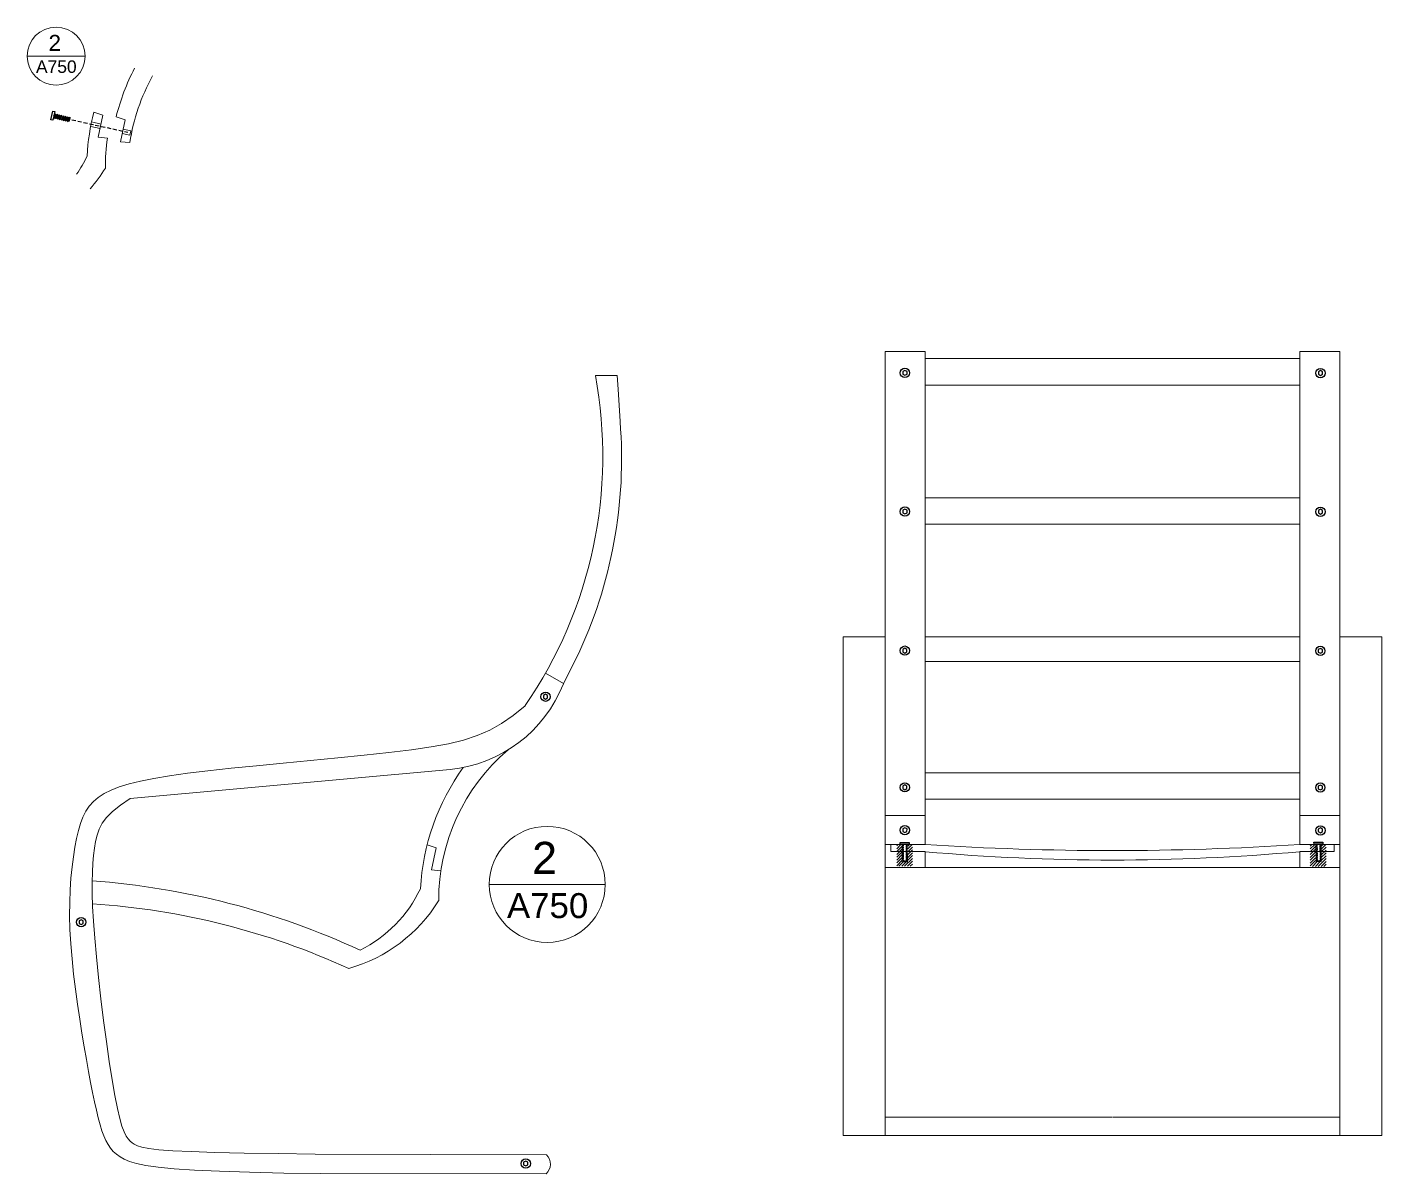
# Model space of a CAD drawing. Header units: centimetres. Extents: x 19 to 965, y 124 to 432.
# Drawn here: x 153.4 to 322.4, y 288.8 to 431.9 of the extents above; entities that cross this region are included whole.
import ezdxf
from ezdxf.enums import TextEntityAlignment as Align

# ---------------------------------------------------------------- set-up
doc = ezdxf.new("R2010")
doc.units = ezdxf.units.CM
doc.header["$MEASUREMENT"] = 0
doc.linetypes.add('HIDDENX2', pattern=[0.75, 0.5, -0.25])
for name, color, linetype, lineweight in [('A-ANNO-SYMB', 5, 'Continuous', 18), ('A-FURN', 8, 'Continuous', 18), ('linee di prospetto', 6, 'Continuous', 18), ('retini', 245, 'Continuous', 18)]:
    doc.layers.add(name, color=color, linetype=linetype, lineweight=lineweight)
doc.layers.add('viti e cerniere', color=3, linetype='Continuous')
doc.styles.get("Standard").update_dxf_attribs({"font": 'Arial.ttf'})

msp = doc.modelspace()

# ---------------------------------------------------------------- hatches: boundary and pattern name
at = {"layer": 'retini'}
h = msp.add_hatch(dxfattribs=at)
h.set_pattern_fill('ANSI31', color=256, scale=2)
h.paths.add_polyline_path([(262.57, 329.93), (261.9, 329.93), (261.9, 329.07), (262.57, 329.07)])
h.paths.add_polyline_path([(262.57, 329.07), (261.9, 329.07), (261.9, 327.23), (263.87, 327.23), (263.87, 329.07), (263.28, 329.07), (263.28, 327.82), (262.57, 327.82)])
h.paths.add_polyline_path([(263.87, 329.92), (263.28, 329.93), (263.28, 329.07), (263.87, 329.07)])
h = msp.add_hatch(dxfattribs=at)
h.set_pattern_fill('ANSI31', color=256, scale=2)
h.paths.add_polyline_path([(314.16, 329.92), (313.49, 329.92), (313.49, 329.06), (314.16, 329.06)])
h.paths.add_polyline_path([(314.16, 329.06), (313.49, 329.06), (313.49, 327.22), (315.47, 327.22), (315.47, 329.06), (314.88, 329.06), (314.88, 327.81), (314.16, 327.81)])
h.paths.add_polyline_path([(315.47, 329.9), (314.88, 329.92), (314.88, 329.06), (315.47, 329.06)])

# ---------------------------------------------------------------- linework, layer by layer
at = {"layer": 'A-ANNO-SYMB', "linetype": 'Continuous', "lineweight": 20}
for centre, radius in [((157.03, 428.32), 3.62), ((218.3, 324.97), 7.24)]:
    msp.add_circle(centre, radius, dxfattribs=at)
at = {"layer": 'A-FURN', "linetype": 'Continuous', "lineweight": 20}
for p, q in [((153.41, 428.32), (160.65, 428.32)), ((211.06, 324.97), (225.54, 324.97))]:
    msp.add_line(p, q, dxfattribs=at)
at = {"layer": 'A-FURN'}
for p, q in [((161.72, 421.31), (162.87, 420.95)), ((162.87, 420.95), (162.28, 418.21)), ((164.51, 420.75), (165.66, 420.39)), ((165.66, 420.39), (165.06, 417.64)), ((162.28, 418.21), (163.44, 418.09)), ((165.06, 417.64), (166.23, 417.53)), ((260.46, 391.46), (265.46, 391.46)), ((265.46, 391.46), (265.46, 331.29)), ((317.18, 391.46), (312.18, 391.46)), ((312.19, 391.46), (312.19, 330.51)), ((312.19, 390.57), (312.19, 391.46)), ((220.32, 350.02), (221.96, 353.24)), ((218.08, 351.33), (220.32, 350.02)), ((214.06, 346.04), (215.56, 347.27)), ((211.12, 344.2), (212.6, 345.03)), ((212.6, 345.03), (214.06, 346.04)), ((207.87, 342.98), (209.56, 343.53)), ((209.56, 343.53), (211.12, 344.2)), ((198.55, 341.44), (201.37, 341.78)), ((201.37, 341.78), (203.83, 342.14)), ((203.83, 342.14), (205.98, 342.52)), ((205.98, 342.52), (207.87, 342.98)), ((178.86, 339.46), (182.02, 339.78)), ((182.02, 339.78), (185.35, 340.1)), ((185.35, 340.1), (188.76, 340.43)), ((188.76, 340.43), (192.16, 340.76)), ((192.16, 340.76), (195.45, 341.1)), ((195.45, 341.1), (198.55, 341.44)), ((206.19, 339.31), (166.28, 335.67)), ((167.55, 337.87), (169.22, 338.2)), ((169.22, 338.2), (171.16, 338.52)), ((171.16, 338.52), (173.4, 338.84)), ((173.4, 338.84), (175.96, 339.15)), ((175.96, 339.15), (178.86, 339.46)), ((163.02, 336.31), (163.89, 336.74)), ((163.89, 336.74), (164.91, 337.15)), ((164.91, 337.15), (166.13, 337.52)), ((166.13, 337.52), (167.55, 337.87)), ((160.72, 334.09), (161.15, 334.73)), ((161.15, 334.73), (161.67, 335.31)), ((161.67, 335.31), (162.29, 335.83)), ((162.29, 335.83), (163.02, 336.31)), ((165.04, 334.85), (164.07, 334.08)), ((166.28, 335.67), (165.04, 334.85)), ((160.07, 332.58), (160.37, 333.37)), ((160.37, 333.37), (160.72, 334.09)), ((163.33, 333.33), (162.78, 332.6)), ((164.07, 334.08), (163.33, 333.33)), ((265.46, 333.55), (260.46, 333.55)), ((317.19, 333.55), (312.19, 333.55)), ((159.58, 330.71), (159.81, 331.69)), ((159.81, 331.69), (160.07, 332.58)), ((162.39, 331.86), (162.13, 331.11)), ((162.78, 332.6), (162.39, 331.86)), ((159.18, 328.43), (159.37, 329.62)), ((159.37, 329.62), (159.58, 330.71)), ((161.95, 330.32), (161.81, 329.49)), ((162.13, 331.11), (161.95, 330.32)), ((265.46, 329.96), (260.46, 329.96)), ((260.46, 329.96), (260.46, 327.1)), ((261.15, 329.06), (261.15, 329.96)), ((265.46, 331.29), (265.46, 329.96)), ((312.19, 330.51), (312.19, 329.96)), ((312.19, 329.96), (317.19, 329.96)), ((316.5, 329.06), (316.5, 329.96)), ((317.19, 329.96), (317.19, 327.1)), ((159.01, 327.15), (159.18, 328.43)), ((161.7, 328.59), (161.61, 327.6)), ((161.81, 329.49), (161.7, 328.59)), ((265.46, 329.06), (261.15, 329.06)), ((265.46, 329.06), (265.46, 327.1)), ((312.19, 329.06), (316.5, 329.06)), ((312.19, 329.06), (312.19, 327.1)), ((158.87, 325.76), (159.01, 327.15)), ((161.55, 326.5), (161.52, 325.25)), ((161.61, 327.6), (161.55, 326.5)), ((265.46, 327.1), (260.46, 327.1)), ((265.46, 327.1), (312.19, 327.1)), ((312.19, 327.1), (317.19, 327.1)), ((158.77, 324.29), (158.87, 325.76)), ((161.52, 325.25), (161.53, 323.83)), ((158.72, 322.72), (158.77, 324.29)), ((161.53, 323.83), (161.58, 322.22)), ((158.71, 321.08), (158.72, 322.72)), ((161.58, 322.22), (161.68, 320.37)), ((158.75, 319.35), (158.71, 321.08)), ((161.68, 320.37), (161.84, 318.28)), ((158.86, 317.54), (158.75, 319.35)), ((161.84, 318.28), (162.05, 315.92)), ((159.01, 315.68), (158.86, 317.54)), ((159.21, 313.79), (159.01, 315.68)), ((162.05, 315.92), (162.31, 313.37)), ((159.44, 311.9), (159.21, 313.79)), ((162.31, 313.37), (162.62, 310.7)), ((159.7, 310.02), (159.44, 311.9)), ((159.97, 308.17), (159.7, 310.02)), ((162.62, 310.7), (162.95, 308.01)), ((160.25, 306.39), (159.97, 308.17)), ((162.95, 308.01), (163.3, 305.37)), ((160.53, 304.7), (160.25, 306.39)), ((160.8, 303.11), (160.53, 304.7)), ((163.3, 305.37), (163.66, 302.87)), ((161.06, 301.64), (160.8, 303.11)), ((163.66, 302.87), (164.01, 300.59)), ((161.32, 300.27), (161.06, 301.64)), ((161.57, 299), (161.32, 300.27)), ((164.01, 300.59), (164.35, 298.62)), ((161.81, 297.84), (161.57, 299)), ((162.05, 296.79), (161.81, 297.84)), ((164.35, 298.62), (164.67, 297.02)), ((162.28, 295.84), (162.05, 296.79)), ((162.51, 294.99), (162.28, 295.84)), ((164.67, 297.02), (164.96, 295.77)), ((162.74, 294.24), (162.51, 294.99)), ((162.98, 293.58), (162.74, 294.24)), ((164.96, 295.77), (165.23, 294.81)), ((165.23, 294.81), (165.5, 294.09)), ((163.24, 293.01), (162.98, 293.58)), ((163.51, 292.5), (163.24, 293.01)), ((163.82, 292.05), (163.51, 292.5)), ((165.5, 294.09), (165.75, 293.57)), ((165.75, 293.57), (166, 293.21)), ((166, 293.21), (166.25, 292.94)), ((166.25, 292.94), (166.5, 292.74)), ((166.5, 292.74), (166.78, 292.54)), ((166.78, 292.54), (167.16, 292.36)), ((164.16, 291.66), (163.82, 292.05)), ((164.55, 291.31), (164.16, 291.66)), ((165, 290.98), (164.55, 291.31)), ((165.52, 290.68), (165, 290.98)), ((167.16, 292.36), (167.73, 292.18)), ((167.73, 292.18), (168.59, 292.02)), ((168.59, 292.02), (169.84, 291.87)), ((169.84, 291.87), (171.57, 291.74)), ((171.57, 291.74), (173.86, 291.63)), ((173.86, 291.63), (176.82, 291.53)), ((176.82, 291.53), (180.49, 291.45)), ((180.49, 291.45), (184.73, 291.39)), ((184.73, 291.39), (189.33, 291.33)), ((189.33, 291.33), (218.2, 291.23)), ((166.18, 290.4), (165.52, 290.68)), ((167.05, 290.14), (166.18, 290.4)), ((168.22, 289.91), (167.05, 290.14)), ((169.77, 289.69), (168.22, 289.91)), ((171.76, 289.5), (169.77, 289.69)), ((174.28, 289.32), (171.76, 289.5)), ((177.4, 289.18), (174.28, 289.32)), ((181.16, 289.05), (177.4, 289.18)), ((185.43, 288.95), (181.16, 289.05)), ((190.01, 288.88), (185.43, 288.95)), ((218.16, 288.85), (190.01, 288.88))]:
    msp.add_line(p, q, dxfattribs=at)
for points in [[(260.46, 318.78), (260.46, 391.46)], [(317.19, 318.78), (317.18, 391.46)]]:
    msp.add_lwpolyline(points, dxfattribs=at)
for points in [[(255.21, 355.87), (260.46, 355.87), (260.46, 293.65), (255.21, 293.65)], [(322.44, 355.87), (317.19, 355.87), (317.19, 293.65), (322.44, 293.65)]]:
    msp.add_lwpolyline(points, close=True, dxfattribs=at)
for centre, radius, start, end in [((192.18, 413.73), 28.54, 152.6937, 165.7596), ((190.51, 413.9), 24.55, 150.868, 171.5156), ((189.39, 414.29), 28.54, 165.7596, 176.8633), ((187.72, 414.47), 24.55, 171.5156, 180.3061), ((145.99, 422.96), 16.51, 325.3749, 334.5033), ((146.7, 424.57), 19.39, 318.6546, 328.1506), ((204.48, 356.24), 17.02, 275.7606, 338.5455), ((288.9, 687.5), 358.31, 266.2477, 269.9874), ((288.75, 687.5), 358.31, 270.0126, 273.7523), ((288.82, 590.6), 262.59, 264.894, 275.106), ((217.06, 290.06), 1.64, 312.292, 45.8833)]:
    msp.add_arc(centre, radius, start, end, dxfattribs=at)
at = {"layer": 'linee di prospetto'}
for p, q in [((161.34, 419.54), (162.51, 419.28)), ((161.46, 420.1), (162.63, 419.84)), ((165.4, 419.21), (166.35, 419)), ((165.28, 418.67), (166.23, 418.46)), ((166.35, 419), (166.23, 418.46)), ((265.46, 390.57), (312.19, 390.57)), ((224.31, 388.47), (227.03, 388.47)), ((227.14, 386.76), (227.03, 388.47)), ((312.19, 387.27), (265.46, 387.27)), ((227.39, 382.74), (227.14, 386.76)), ((265.46, 373.2), (312.19, 373.2)), ((265.46, 369.9), (312.19, 369.9)), ((312.19, 355.85), (265.46, 355.85)), ((265.46, 352.77), (312.19, 352.77)), ((265.46, 338.9), (312.19, 338.9)), ((265.46, 335.6), (312.19, 335.6)), ((203.31, 329.89), (204.46, 329.53)), ((262.6, 327.8), (262.57, 329.93)), ((263.21, 329.92), (263.24, 327.8)), ((314.23, 327.83), (314.2, 329.96)), ((314.85, 329.95), (314.88, 327.83)), ((204.46, 329.53), (203.86, 326.79)), ((203.86, 326.79), (205.02, 326.67)), ((263.24, 327.8), (262.6, 327.8)), ((314.88, 327.83), (314.23, 327.83)), ((288.8, 295.92), (260.46, 295.92)), ((288.85, 295.92), (317.19, 295.92)), ((260.46, 293.65), (317.19, 293.65))]:
    msp.add_line(p, q, dxfattribs=at)
for centre, radius, start, end in [((170.25, 378.44), 54.98, 325.4721, 10.512), ((169.89, 378.07), 57.69, 334.5028, 4.6352), ((229.31, 323.05), 24.55, 130.3741, 180.3061), ((230.98, 322.87), 28.54, 144.2369, 176.8633), ((154.4, 228.94), 96.74, 65.2149, 85.7744), ((188.28, 333.15), 19.39, 285.7331, 328.1506), ((187.58, 331.54), 16.51, 296.549, 334.5033), ((155.46, 231.06), 91.7, 65.4656, 86.1825)]:
    msp.add_arc(centre, radius, start, end, dxfattribs=at)
at = {"layer": 'viti e cerniere'}
for p, q in [((156.78, 421.05), (156.83, 421.04)), ((156.94, 421.01), (157.08, 420.98)), ((157.2, 420.95), (157.34, 420.92)), ((156.76, 420.68), (156.91, 420.64)), ((157.02, 420.62), (157.16, 420.59)), ((157.28, 420.56), (157.42, 420.53)), ((157.53, 420.5), (157.68, 420.47)), ((157.79, 420.44), (157.94, 420.41)), ((158.05, 420.38), (158.19, 420.35)), ((158.31, 420.32), (158.45, 420.29)), ((158.56, 420.26), (158.71, 420.23)), ((158.71, 420.23), (158.79, 420.59)), ((158.79, 420.59), (158.74, 420.59)), ((262.6, 329.74), (262.71, 329.63)), ((262.6, 329.74), (262.71, 329.74)), ((262.64, 329.96), (262.71, 329.89)), ((262.71, 329.89), (262.71, 329.74)), ((262.71, 329.63), (262.71, 329.48)), ((263.07, 329.96), (263.07, 329.92)), ((263.07, 329.92), (263.18, 329.8)), ((263.07, 329.8), (263.07, 329.65)), ((263.07, 329.8), (263.18, 329.8)), ((263.07, 329.65), (263.19, 329.54)), ((314.23, 329.77), (314.34, 329.66)), ((314.23, 329.77), (314.34, 329.77)), ((314.28, 329.99), (314.34, 329.92)), ((314.34, 329.92), (314.34, 329.77)), ((314.34, 329.66), (314.35, 329.51)), ((314.7, 329.99), (314.7, 329.94)), ((314.7, 329.94), (314.82, 329.83)), ((314.7, 329.83), (314.71, 329.68)), ((314.7, 329.83), (314.82, 329.83)), ((314.71, 329.68), (314.82, 329.57)), ((262.6, 329.48), (262.72, 329.36)), ((262.6, 329.48), (262.71, 329.48)), ((262.61, 329.21), (262.72, 329.22)), ((262.61, 329.21), (262.72, 329.1)), ((262.61, 328.95), (262.72, 328.84)), ((262.61, 328.95), (262.72, 328.95)), ((262.62, 328.69), (262.73, 328.57)), ((262.62, 328.69), (262.73, 328.69)), ((262.62, 328.42), (262.73, 328.31)), ((262.62, 328.42), (262.73, 328.42)), ((262.62, 328.16), (262.73, 328.04)), ((262.62, 328.16), (262.73, 328.16)), ((262.72, 329.36), (262.72, 329.22)), ((262.72, 329.1), (262.72, 328.95)), ((262.72, 328.84), (262.73, 328.69)), ((262.73, 328.57), (262.73, 328.42)), ((262.73, 328.31), (262.73, 328.16)), ((262.73, 328.04), (262.74, 327.9)), ((263.08, 329.54), (263.08, 329.39)), ((263.08, 329.54), (263.19, 329.54)), ((263.08, 329.39), (263.19, 329.27)), ((263.08, 329.27), (263.19, 329.27)), ((263.08, 329.27), (263.08, 329.12)), ((263.08, 329.12), (263.19, 329.01)), ((263.08, 329.01), (263.19, 329.01)), ((263.08, 329.01), (263.09, 328.86)), ((263.09, 328.86), (263.2, 328.75)), ((263.09, 328.74), (263.2, 328.75)), ((263.09, 328.74), (263.09, 328.6)), ((263.09, 328.6), (263.2, 328.48)), ((263.09, 328.48), (263.09, 328.33)), ((263.09, 328.48), (263.2, 328.48)), ((263.09, 328.33), (263.21, 328.22)), ((263.09, 328.22), (263.1, 328.07)), ((263.09, 328.22), (263.21, 328.22)), ((263.1, 328.07), (263.21, 327.95)), ((263.1, 327.95), (263.21, 327.95)), ((263.1, 327.9), (263.1, 327.95)), ((314.24, 329.51), (314.35, 329.39)), ((314.24, 329.51), (314.35, 329.51)), ((314.24, 329.24), (314.35, 329.13)), ((314.24, 329.24), (314.35, 329.24)), ((314.24, 328.98), (314.36, 328.87)), ((314.24, 328.98), (314.35, 328.98)), ((314.25, 328.72), (314.36, 328.6)), ((314.25, 328.72), (314.36, 328.72)), ((314.25, 328.45), (314.36, 328.34)), ((314.25, 328.45), (314.36, 328.45)), ((314.25, 328.19), (314.37, 328.07)), ((314.25, 328.19), (314.37, 328.19)), ((314.35, 329.39), (314.35, 329.24)), ((314.35, 329.13), (314.35, 328.98)), ((314.36, 328.87), (314.36, 328.72)), ((314.36, 328.6), (314.36, 328.45)), ((314.36, 328.34), (314.37, 328.19)), ((314.37, 328.07), (314.37, 327.92)), ((314.37, 327.92), (314.73, 327.93)), ((314.71, 329.57), (314.71, 329.42)), ((314.71, 329.57), (314.82, 329.57)), ((314.71, 329.42), (314.82, 329.3)), ((314.71, 329.3), (314.82, 329.3)), ((314.71, 329.3), (314.71, 329.15)), ((314.71, 329.15), (314.83, 329.04)), ((314.72, 329.04), (314.83, 329.04)), ((314.72, 329.04), (314.72, 328.89)), ((314.72, 328.89), (314.83, 328.78)), ((314.72, 328.77), (314.83, 328.78)), ((314.72, 328.77), (314.72, 328.62)), ((314.72, 328.62), (314.83, 328.51)), ((314.72, 328.51), (314.73, 328.36)), ((314.72, 328.51), (314.83, 328.51)), ((314.73, 328.36), (314.84, 328.25)), ((314.73, 328.25), (314.73, 328.1)), ((314.73, 328.25), (314.84, 328.25)), ((314.73, 328.1), (314.84, 327.98)), ((314.73, 327.98), (314.84, 327.98)), ((314.73, 327.93), (314.73, 327.98)), ((262.74, 327.9), (263.1, 327.9))]:
    msp.add_line(p, q, dxfattribs=at)
at = {"layer": 'viti e cerniere', "linetype": 'HIDDENX2'}
msp.add_line((158.99, 420.38), (165.98, 418.81), dxfattribs=at)
at = {"layer": 'viti e cerniere'}
for points in [[(156.61, 420.33), (156.38, 420.38), (156.63, 421.46), (156.86, 421.41)], [(262.66, 388.64), (262.92, 388.49), (263.19, 388.64), (263.19, 388.95), (262.93, 389.1), (262.66, 388.95)], [(314.51, 388.62), (314.77, 388.47), (315.04, 388.62), (315.04, 388.92), (314.78, 389.08), (314.51, 388.93)], [(262.66, 371.34), (262.92, 371.19), (263.19, 371.34), (263.19, 371.65), (262.93, 371.8), (262.66, 371.65)], [(314.51, 371.32), (314.77, 371.17), (315.04, 371.32), (315.04, 371.62), (314.77, 371.78), (314.51, 371.63)], [(262.65, 353.98), (262.92, 353.83), (263.18, 353.98), (263.18, 354.29), (262.92, 354.44), (262.65, 354.29)], [(314.5, 353.96), (314.76, 353.81), (315.03, 353.96), (315.03, 354.26), (314.77, 354.42), (314.5, 354.27)], [(217.82, 348.24), (218.09, 348.09), (218.35, 348.24), (218.35, 348.55), (218.09, 348.7), (217.82, 348.55)], [(262.65, 336.93), (262.91, 336.77), (263.18, 336.93), (263.18, 337.23), (262.92, 337.39), (262.65, 337.23)], [(314.5, 336.91), (314.76, 336.75), (315.03, 336.9), (315.03, 337.21), (314.77, 337.36), (314.5, 337.21)], [(262.66, 331.59), (262.92, 331.43), (263.18, 331.58), (263.19, 331.89), (262.92, 332.04), (262.66, 331.89)], [(314.5, 331.56), (314.77, 331.41), (315.03, 331.56), (315.03, 331.87), (314.77, 332.02), (314.5, 331.87)], [(262.33, 329.96), (262.33, 330.2), (263.44, 330.21), (263.44, 329.97)], [(313.97, 329.98), (313.96, 330.23), (315.07, 330.24), (315.07, 330)], [(159.89, 320.11), (160.15, 319.95), (160.42, 320.11), (160.42, 320.41), (160.16, 320.57), (159.89, 320.41)], [(215.36, 289.99), (215.62, 289.84), (215.89, 289.99), (215.89, 290.3), (215.63, 290.45), (215.36, 290.3)]]:
    msp.add_lwpolyline(points, close=True, dxfattribs=at)
for points in [[(156.68, 420.63), (156.76, 420.68), (156.94, 421.01), (156.96, 421.12), (156.7, 420.72)], [(156.74, 420.87), (156.83, 421.04), (156.96, 421.12)], [(156.88, 420.54), (157.02, 420.62), (157.2, 420.95), (157.22, 421.06), (156.88, 420.54), (156.91, 420.64), (157.08, 420.98), (157.22, 421.06)], [(157.14, 420.48), (157.28, 420.56), (157.45, 420.89), (157.48, 421), (157.14, 420.48), (157.16, 420.59), (157.34, 420.92), (157.48, 421)], [(157.4, 420.42), (157.53, 420.5), (157.71, 420.83), (157.74, 420.94), (157.4, 420.42), (157.42, 420.53), (157.6, 420.86), (157.74, 420.94)], [(157.65, 420.36), (157.79, 420.44), (157.97, 420.77), (157.99, 420.88), (157.65, 420.36), (157.68, 420.47), (157.86, 420.8), (157.99, 420.88)], [(157.91, 420.3), (158.05, 420.38), (158.22, 420.71), (158.25, 420.82), (157.91, 420.3), (157.94, 420.41), (158.11, 420.74), (158.25, 420.82)], [(158.17, 420.24), (158.31, 420.32), (158.48, 420.65), (158.51, 420.76), (158.17, 420.24), (158.19, 420.35), (158.37, 420.68), (158.51, 420.76)], [(158.43, 420.18), (158.56, 420.26), (158.74, 420.59), (158.76, 420.7), (158.43, 420.18), (158.45, 420.29), (158.63, 420.62), (158.76, 420.7)]]:
    msp.add_lwpolyline(points, dxfattribs=at)
for centre in [(262.93, 388.79), (314.77, 388.77), (262.93, 371.49), (314.77, 371.47), (262.92, 354.14), (314.76, 354.11), (218.09, 348.39), (262.92, 337.08), (314.76, 337.06), (262.92, 331.74), (314.77, 331.71), (160.15, 320.26), (215.62, 290.14)]:
    msp.add_circle(centre, 0.579, dxfattribs=at)

# ---------------------------------------------------------------- texts
at = {"layer": 'A-ANNO-SYMB', "linetype": 'Continuous', "lineweight": 20}
for tag, text, height, p in [('2', 'A', 2, (156.86, 430.97)), ('A750', 'A301', 1.555, (157.05, 427.78)), ('2', 'A', 4, (217.97, 330.28)), ('A750', 'A301', 3.111, (218.35, 323.88))]:
    msp.add_attdef(tag, text=text, height=height, dxfattribs=at).set_placement(p, align=Align.TOP_CENTER)

doc.saveas('drawing.dxf')
